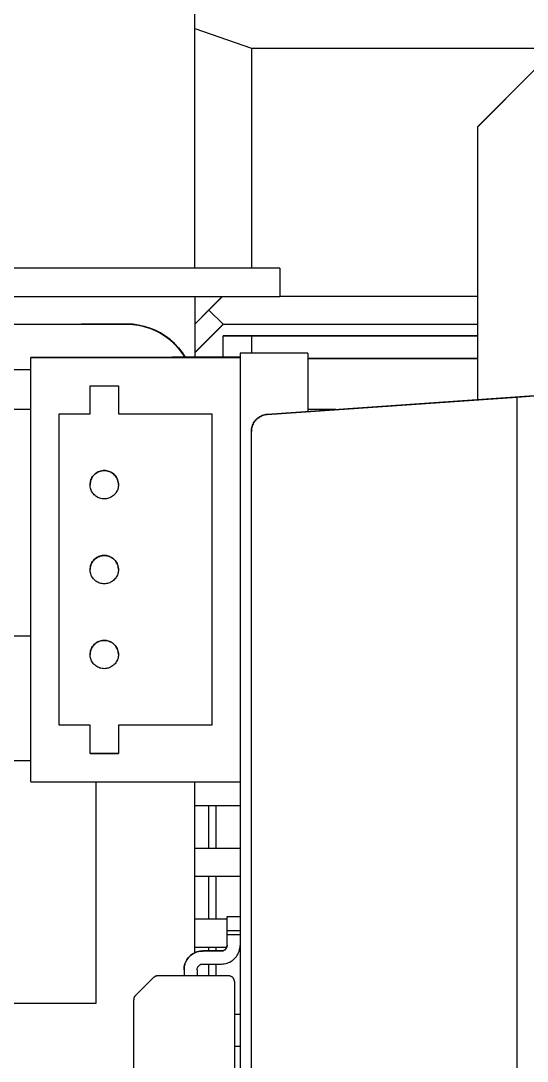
# Model space of a CAD drawing. Extents: x 0 to 701, y -8 to 617.
# Drawn here: x 290.82 to 299.77, y 292.34 to 310.73 of the extents above; entities that cross this region are included whole.
import ezdxf

# ---------------------------------------------------------------- set-up
doc = ezdxf.new("R2010")
doc.units = 0
doc.header["$LTSCALE"] = 0.5
doc.layers.add('MSM_CONTINUOUS', color=7, linetype='CONTINUOUS')

msp = doc.modelspace()

# ---------------------------------------------------------------- linework, layer by layer
at = {"layer": 'MSM_CONTINUOUS'}
for p, q in [((293.894, 306.357), (293.894, 334.873)), ((293.894, 310.588), (294.894, 310.243)), ((294.894, 310.243), (332.894, 310.243)), ((294.894, 310.243), (294.894, 306.357)), ((298.894, 308.855), (299.894, 309.855)), ((299.894, 309.854), (298.894, 308.854)), ((298.894, 304.031), (298.894, 308.855)), ((295.394, 306.357), (287.394, 306.357)), ((295.394, 306.354), (287.394, 306.354)), ((295.394, 306.357), (295.394, 305.854)), ((287.094, 305.854), (295.394, 305.854)), ((293.894, 305.854), (293.894, 304.78)), ((294.144, 305.613), (294.385, 305.854)), ((294.38, 305.854), (294.144, 305.618)), ((295.394, 305.863), (298.894, 305.863)), ((293.894, 305.368), (294.144, 305.618)), ((294.144, 305.613), (293.894, 305.363)), ((294.394, 305.363), (294.144, 305.613)), ((286.894, 305.368), (292.694, 305.368)), ((292.694, 305.36), (286.894, 305.36)), ((291.894, 305.367), (291.894, 305.367)), ((291.894, 305.367), (292.694, 305.367)), ((292.694, 305.367), (291.894, 305.367)), ((292.694, 305.364), (291.894, 305.364)), ((291.894, 305.364), (291.894, 305.363)), ((291.894, 305.363), (292.694, 305.363)), ((292.694, 305.368), (292.797, 305.363)), ((292.694, 305.367), (292.797, 305.362)), ((292.797, 305.363), (292.694, 305.367)), ((292.797, 305.36), (292.694, 305.364)), ((292.694, 305.363), (292.797, 305.359)), ((292.797, 305.355), (292.694, 305.36)), ((292.9, 305.349), (292.797, 305.363)), ((292.797, 305.363), (292.9, 305.35)), ((292.797, 305.362), (292.9, 305.349)), ((292.899, 305.346), (292.797, 305.36)), ((292.797, 305.359), (292.899, 305.346)), ((292.898, 305.342), (292.797, 305.355)), ((292.999, 305.32), (292.898, 305.342)), ((292.899, 305.346), (293, 305.324)), ((293, 305.324), (292.899, 305.346)), ((292.9, 305.35), (293.001, 305.328)), ((292.9, 305.349), (293.001, 305.327)), ((293.001, 305.327), (292.9, 305.349)), ((293.097, 305.29), (292.999, 305.32)), ((293, 305.324), (293.098, 305.293)), ((293.099, 305.294), (293, 305.324)), ((293.001, 305.328), (293.1, 305.297)), ((293.001, 305.327), (293.1, 305.296)), ((293.1, 305.296), (293.001, 305.327)), ((293.894, 304.863), (294.394, 305.363)), ((294.394, 305.36), (293.894, 304.86)), ((294.394, 305.363), (294.394, 305.36)), ((294.394, 305.363), (298.894, 305.363)), ((298.894, 305.36), (294.394, 305.36)), ((293.192, 305.251), (293.097, 305.29)), ((293.098, 305.293), (293.194, 305.254)), ((293.194, 305.255), (293.099, 305.294)), ((293.1, 305.297), (293.196, 305.258)), ((293.1, 305.296), (293.195, 305.257)), ((293.196, 305.257), (293.1, 305.296)), ((293.284, 305.205), (293.192, 305.251)), ((293.286, 305.208), (293.194, 305.255)), ((293.194, 305.254), (293.286, 305.207)), ((293.195, 305.257), (293.287, 305.21)), ((293.196, 305.258), (293.288, 305.211)), ((293.288, 305.21), (293.196, 305.257)), ((293.371, 305.15), (293.284, 305.205)), ((293.373, 305.153), (293.286, 305.208)), ((293.286, 305.207), (293.373, 305.153)), ((293.287, 305.21), (293.375, 305.155)), ((293.288, 305.211), (293.376, 305.155)), ((293.375, 305.155), (293.288, 305.21)), ((293.453, 305.089), (293.371, 305.15)), ((293.373, 305.153), (293.456, 305.091)), ((293.456, 305.091), (293.373, 305.153)), ((293.375, 305.155), (293.457, 305.092)), ((293.458, 305.093), (293.375, 305.155)), ((293.376, 305.155), (293.458, 305.093)), ((294.394, 304.78), (294.394, 305.159)), ((294.894, 305.159), (294.394, 305.159)), ((294.394, 305.158), (294.894, 305.157)), ((298.894, 305.159), (294.894, 305.159)), ((294.894, 305.157), (294.894, 304.856)), ((294.894, 305.157), (298.894, 305.157)), ((295.294, 305.159), (295.298, 305.159)), ((295.298, 305.158), (295.294, 305.159)), ((295.298, 305.159), (295.312, 305.159)), ((295.312, 305.158), (295.298, 305.158)), ((295.312, 305.159), (295.334, 305.159)), ((295.334, 305.158), (295.312, 305.158)), ((295.334, 305.159), (295.365, 305.159)), ((295.365, 305.158), (295.334, 305.158)), ((295.365, 305.159), (295.404, 305.159)), ((295.404, 305.158), (295.365, 305.158)), ((295.404, 305.159), (295.452, 305.159)), ((295.452, 305.158), (295.404, 305.158)), ((295.452, 305.159), (295.508, 305.159)), ((295.508, 305.158), (295.452, 305.158)), ((295.497, 305.158), (295.494, 305.159)), ((295.494, 305.159), (295.497, 305.159)), ((295.494, 305.159), (295.494, 305.158)), ((295.497, 305.159), (295.508, 305.159)), ((295.508, 305.158), (295.497, 305.158)), ((295.508, 305.159), (295.526, 305.159)), ((295.508, 305.159), (295.572, 305.159)), ((295.526, 305.158), (295.508, 305.158)), ((295.572, 305.158), (295.508, 305.158)), ((295.526, 305.159), (295.55, 305.159)), ((295.55, 305.158), (295.526, 305.158)), ((295.55, 305.159), (295.582, 305.159)), ((295.582, 305.158), (295.55, 305.158)), ((295.572, 305.159), (295.643, 305.159)), ((295.643, 305.158), (295.572, 305.158)), ((295.582, 305.159), (295.62, 305.159)), ((295.62, 305.158), (295.582, 305.158)), ((295.62, 305.159), (295.665, 305.159)), ((295.665, 305.158), (295.62, 305.158)), ((295.643, 305.159), (295.723, 305.159)), ((295.723, 305.158), (295.643, 305.158)), ((295.665, 305.159), (295.716, 305.159)), ((295.716, 305.158), (295.665, 305.158)), ((295.716, 305.159), (295.774, 305.159)), ((295.774, 305.158), (295.716, 305.158)), ((295.723, 305.159), (295.809, 305.159)), ((295.809, 305.158), (295.723, 305.158)), ((295.774, 305.159), (295.837, 305.159)), ((295.837, 305.158), (295.774, 305.158)), ((295.809, 305.159), (295.902, 305.159)), ((295.902, 305.158), (295.809, 305.158)), ((295.837, 305.159), (295.907, 305.159)), ((295.907, 305.158), (295.837, 305.158)), ((295.902, 305.159), (296.023, 305.159)), ((296.002, 305.158), (295.902, 305.158)), ((295.907, 305.159), (295.982, 305.159)), ((295.982, 305.158), (295.907, 305.158)), ((295.982, 305.159), (296.069, 305.159)), ((296.074, 305.158), (295.982, 305.158)), ((296.109, 305.158), (296.002, 305.158)), ((296.023, 305.159), (296.154, 305.159)), ((296.069, 305.159), (296.162, 305.159)), ((296.173, 305.158), (296.074, 305.158)), ((296.221, 305.158), (296.109, 305.158)), ((296.154, 305.159), (296.292, 305.159)), ((296.162, 305.159), (296.261, 305.159)), ((296.277, 305.158), (296.173, 305.158)), ((296.338, 305.158), (296.221, 305.158)), ((296.261, 305.159), (296.364, 305.159)), ((296.387, 305.158), (296.277, 305.158)), ((296.292, 305.159), (296.437, 305.159)), ((296.46, 305.158), (296.338, 305.158)), ((296.364, 305.159), (296.473, 305.159)), ((296.502, 305.158), (296.387, 305.158)), ((296.437, 305.159), (296.588, 305.159)), ((296.475, 305.159), (296.444, 305.159)), ((296.444, 305.159), (296.475, 305.158)), ((296.585, 305.158), (296.46, 305.158)), ((296.473, 305.159), (296.585, 305.159)), ((297.154, 305.159), (296.475, 305.159)), ((296.475, 305.158), (297.154, 305.158)), ((296.621, 305.158), (296.502, 305.158)), ((296.585, 305.159), (296.7, 305.159)), ((296.715, 305.158), (296.585, 305.158)), ((296.588, 305.159), (296.744, 305.159)), ((296.744, 305.158), (296.621, 305.158)), ((296.7, 305.159), (296.819, 305.159)), ((296.847, 305.158), (296.715, 305.158)), ((296.744, 305.159), (296.904, 305.159)), ((296.87, 305.158), (296.744, 305.158)), ((296.819, 305.159), (296.94, 305.159)), ((296.982, 305.158), (296.847, 305.158)), ((296.999, 305.158), (296.87, 305.158)), ((296.904, 305.159), (297.068, 305.159)), ((296.94, 305.159), (297.064, 305.159)), ((297.118, 305.158), (296.982, 305.158)), ((297.129, 305.158), (296.999, 305.158)), ((297.064, 305.159), (297.188, 305.159)), ((297.068, 305.159), (297.233, 305.159)), ((297.256, 305.158), (297.118, 305.158)), ((297.261, 305.158), (297.129, 305.158)), ((297.634, 305.159), (297.154, 305.159)), ((297.154, 305.158), (297.634, 305.158)), ((297.188, 305.159), (297.314, 305.159)), ((297.233, 305.159), (297.399, 305.159)), ((297.394, 305.158), (297.256, 305.158)), ((297.394, 305.158), (297.261, 305.158)), ((297.526, 305.158), (297.394, 305.158)), ((297.533, 305.158), (297.394, 305.158)), ((297.399, 305.159), (297.566, 305.159)), ((297.474, 305.159), (297.599, 305.159)), ((297.658, 305.158), (297.526, 305.158)), ((297.671, 305.158), (297.533, 305.158)), ((297.566, 305.159), (297.731, 305.159)), ((297.599, 305.159), (297.724, 305.159)), ((298.313, 305.159), (297.634, 305.159)), ((297.634, 305.158), (298.313, 305.158)), ((297.789, 305.158), (297.658, 305.158)), ((297.809, 305.158), (297.671, 305.158)), ((297.724, 305.159), (297.847, 305.159)), ((297.731, 305.159), (297.894, 305.159)), ((297.918, 305.158), (297.789, 305.158)), ((297.944, 305.158), (297.809, 305.158)), ((297.847, 305.159), (297.969, 305.159)), ((297.894, 305.159), (298.054, 305.159)), ((298.044, 305.158), (297.918, 305.158)), ((298.077, 305.158), (297.944, 305.158)), ((297.969, 305.159), (298.087, 305.159)), ((298.167, 305.158), (298.044, 305.158)), ((298.054, 305.159), (298.21, 305.159)), ((298.207, 305.158), (298.077, 305.158)), ((298.087, 305.159), (298.203, 305.159)), ((298.286, 305.158), (298.167, 305.158)), ((298.203, 305.159), (298.315, 305.159)), ((298.334, 305.158), (298.207, 305.158)), ((298.21, 305.159), (298.361, 305.159)), ((298.401, 305.158), (298.286, 305.158)), ((298.313, 305.158), (298.344, 305.159)), ((298.344, 305.159), (298.313, 305.159)), ((298.315, 305.159), (298.423, 305.159)), ((298.456, 305.158), (298.334, 305.158)), ((298.361, 305.159), (298.505, 305.159)), ((298.511, 305.158), (298.401, 305.158)), ((298.423, 305.159), (298.527, 305.159)), ((298.574, 305.158), (298.456, 305.158)), ((298.505, 305.159), (298.643, 305.159)), ((298.615, 305.158), (298.511, 305.158)), ((298.527, 305.159), (298.625, 305.159)), ((298.686, 305.158), (298.574, 305.158)), ((298.714, 305.158), (298.615, 305.158)), ((298.625, 305.159), (298.718, 305.159)), ((298.643, 305.159), (298.773, 305.159)), ((298.793, 305.158), (298.686, 305.158)), ((298.806, 305.158), (298.714, 305.158)), ((298.718, 305.159), (298.806, 305.159)), ((298.773, 305.159), (298.894, 305.159)), ((298.894, 305.158), (298.793, 305.158)), ((298.806, 305.159), (298.894, 305.159)), ((298.894, 305.158), (298.806, 305.158)), ((293.53, 305.02), (293.453, 305.089)), ((293.456, 305.091), (293.532, 305.022)), ((293.533, 305.022), (293.456, 305.091)), ((293.457, 305.092), (293.534, 305.023)), ((293.535, 305.023), (293.458, 305.093)), ((293.458, 305.093), (293.535, 305.024)), ((293.601, 304.946), (293.53, 305.02)), ((293.532, 305.022), (293.603, 304.947)), ((293.603, 304.947), (293.533, 305.022)), ((293.534, 305.023), (293.605, 304.947)), ((293.535, 305.024), (293.606, 304.948)), ((293.605, 304.948), (293.535, 305.023)), ((293.665, 304.865), (293.601, 304.946)), ((293.603, 304.947), (293.667, 304.866)), ((293.667, 304.866), (293.603, 304.947)), ((293.669, 304.866), (293.605, 304.948)), ((293.605, 304.947), (293.669, 304.866)), ((293.606, 304.948), (293.67, 304.866)), ((290.994, 297.279), (290.994, 304.779)), ((290.994, 304.779), (294.694, 304.779)), ((294.694, 304.779), (290.994, 304.779)), ((290.994, 304.779), (294.694, 304.779)), ((292.995, 304.779), (290.994, 304.779)), ((293.494, 304.78), (292.995, 304.779)), ((294.694, 304.78), (293.494, 304.78)), ((293.721, 304.78), (293.665, 304.865)), ((293.667, 304.866), (293.724, 304.78)), ((293.724, 304.78), (293.667, 304.866)), ((293.669, 304.866), (293.725, 304.78)), ((293.726, 304.78), (293.669, 304.866)), ((293.67, 304.866), (293.726, 304.78)), ((294.694, 304.856), (294.694, 286.854)), ((295.894, 304.856), (294.694, 304.856)), ((295.894, 304.854), (294.694, 304.854)), ((295.894, 304.856), (295.894, 303.821)), ((298.894, 304.757), (295.894, 304.757)), ((295.894, 304.757), (298.894, 304.757)), ((290.994, 304.56), (286.894, 304.56)), ((292.044, 304.279), (292.544, 304.279)), ((292.044, 303.779), (292.044, 304.279)), ((292.544, 304.279), (292.544, 303.779)), ((295.173, 303.771), (299.894, 304.101)), ((299.894, 304.1), (295.173, 303.77)), ((295.173, 303.77), (299.594, 304.079)), ((299.594, 304.079), (299.894, 304.1)), ((299.594, 287.621), (299.594, 304.079)), ((290.994, 303.857), (286.894, 303.857)), ((296.387, 303.856), (295.894, 303.856)), ((291.494, 303.779), (292.044, 303.779)), ((291.494, 298.279), (291.494, 303.779)), ((292.544, 303.779), (294.194, 303.779)), ((294.194, 303.779), (294.194, 298.279)), ((294.946, 303.641), (294.96, 303.659)), ((294.946, 303.64), (294.96, 303.658)), ((294.96, 303.658), (294.946, 303.64)), ((294.96, 303.659), (294.974, 303.676)), ((294.96, 303.658), (294.974, 303.675)), ((294.974, 303.675), (294.96, 303.658)), ((294.974, 303.676), (294.99, 303.692)), ((294.974, 303.675), (294.99, 303.691)), ((294.99, 303.691), (294.974, 303.675)), ((294.99, 303.692), (295.007, 303.707)), ((294.99, 303.691), (295.007, 303.706)), ((295.007, 303.706), (294.99, 303.691)), ((295.007, 303.707), (295.026, 303.72)), ((295.007, 303.706), (295.026, 303.719)), ((295.026, 303.719), (295.007, 303.706)), ((295.026, 303.72), (295.045, 303.732)), ((295.026, 303.719), (295.045, 303.731)), ((295.045, 303.731), (295.026, 303.719)), ((295.045, 303.732), (295.065, 303.743)), ((295.065, 303.742), (295.045, 303.731)), ((295.045, 303.731), (295.065, 303.741)), ((295.085, 303.751), (295.065, 303.742)), ((295.065, 303.743), (295.085, 303.751)), ((295.065, 303.741), (295.085, 303.75)), ((295.085, 303.751), (295.107, 303.759)), ((295.085, 303.75), (295.107, 303.758)), ((295.107, 303.758), (295.085, 303.751)), ((295.107, 303.759), (295.128, 303.765)), ((295.128, 303.764), (295.107, 303.758)), ((295.107, 303.758), (295.128, 303.763)), ((295.128, 303.765), (295.151, 303.769)), ((295.128, 303.763), (295.151, 303.768)), ((295.151, 303.768), (295.128, 303.764)), ((295.151, 303.769), (295.173, 303.771)), ((295.151, 303.768), (295.173, 303.77)), ((295.173, 303.77), (295.151, 303.768)), ((294.894, 303.472), (294.895, 303.494)), ((294.894, 303.471), (294.895, 303.493)), ((294.895, 303.493), (294.894, 303.471)), ((294.894, 288.229), (294.894, 303.471)), ((294.895, 303.494), (294.897, 303.517)), ((294.895, 303.493), (294.897, 303.516)), ((294.897, 303.516), (294.895, 303.493)), ((294.897, 303.517), (294.901, 303.539)), ((294.897, 303.516), (294.901, 303.538)), ((294.901, 303.538), (294.897, 303.516)), ((294.907, 303.56), (294.901, 303.538)), ((294.901, 303.539), (294.907, 303.56)), ((294.901, 303.538), (294.907, 303.559)), ((294.907, 303.56), (294.915, 303.582)), ((294.907, 303.559), (294.915, 303.581)), ((294.915, 303.581), (294.907, 303.56)), ((294.915, 303.582), (294.924, 303.602)), ((294.915, 303.581), (294.924, 303.601)), ((294.924, 303.601), (294.915, 303.581)), ((294.924, 303.602), (294.934, 303.622)), ((294.924, 303.601), (294.934, 303.621)), ((294.934, 303.621), (294.924, 303.601)), ((294.934, 303.622), (294.946, 303.641)), ((294.934, 303.621), (294.946, 303.64)), ((294.946, 303.64), (294.934, 303.621)), ((292.15, 302.734), (292.133, 302.721)), ((292.133, 302.72), (292.15, 302.734)), ((292.169, 302.746), (292.15, 302.734)), ((292.15, 302.734), (292.169, 302.745)), ((292.188, 302.756), (292.169, 302.746)), ((292.169, 302.745), (292.188, 302.755)), ((292.208, 302.764), (292.188, 302.756)), ((292.188, 302.755), (292.208, 302.764)), ((292.229, 302.771), (292.208, 302.764)), ((292.208, 302.764), (292.229, 302.77)), ((292.25, 302.775), (292.229, 302.771)), ((292.229, 302.77), (292.25, 302.775)), ((292.272, 302.778), (292.25, 302.775)), ((292.25, 302.775), (292.272, 302.778)), ((292.294, 302.779), (292.272, 302.778)), ((292.272, 302.778), (292.294, 302.779)), ((292.316, 302.778), (292.294, 302.779)), ((292.294, 302.779), (292.316, 302.778)), ((292.337, 302.775), (292.316, 302.778)), ((292.316, 302.778), (292.337, 302.775)), ((292.359, 302.771), (292.337, 302.775)), ((292.337, 302.775), (292.359, 302.77)), ((292.379, 302.764), (292.359, 302.771)), ((292.359, 302.77), (292.379, 302.764)), ((292.399, 302.756), (292.379, 302.764)), ((292.379, 302.764), (292.399, 302.755)), ((292.419, 302.746), (292.399, 302.756)), ((292.399, 302.755), (292.419, 302.745)), ((292.437, 302.734), (292.419, 302.746)), ((292.419, 302.745), (292.437, 302.734)), ((292.455, 302.721), (292.437, 302.734)), ((292.437, 302.734), (292.455, 302.72)), ((292.045, 302.551), (292.044, 302.529)), ((292.044, 302.529), (292.045, 302.551)), ((292.048, 302.573), (292.045, 302.551)), ((292.045, 302.551), (292.048, 302.572)), ((292.052, 302.594), (292.048, 302.573)), ((292.048, 302.572), (292.052, 302.594)), ((292.059, 302.615), (292.052, 302.594)), ((292.052, 302.594), (292.059, 302.614)), ((292.067, 302.635), (292.059, 302.615)), ((292.059, 302.614), (292.067, 302.635)), ((292.077, 302.654), (292.067, 302.635)), ((292.067, 302.635), (292.077, 302.654)), ((292.089, 302.673), (292.077, 302.654)), ((292.077, 302.654), (292.089, 302.672)), ((292.102, 302.69), (292.089, 302.673)), ((292.089, 302.672), (292.102, 302.69)), ((292.117, 302.706), (292.102, 302.69)), ((292.102, 302.69), (292.117, 302.706)), ((292.133, 302.721), (292.117, 302.706)), ((292.117, 302.706), (292.133, 302.72)), ((292.471, 302.706), (292.455, 302.721)), ((292.455, 302.72), (292.471, 302.706)), ((292.485, 302.69), (292.471, 302.706)), ((292.471, 302.706), (292.485, 302.69)), ((292.499, 302.673), (292.485, 302.69)), ((292.485, 302.69), (292.499, 302.672)), ((292.51, 302.654), (292.499, 302.673)), ((292.499, 302.672), (292.51, 302.654)), ((292.52, 302.635), (292.51, 302.654)), ((292.51, 302.654), (292.52, 302.635)), ((292.529, 302.615), (292.52, 302.635)), ((292.52, 302.635), (292.529, 302.614)), ((292.535, 302.594), (292.529, 302.615)), ((292.529, 302.614), (292.535, 302.594)), ((292.54, 302.573), (292.535, 302.594)), ((292.535, 302.594), (292.54, 302.572)), ((292.543, 302.551), (292.54, 302.573)), ((292.54, 302.572), (292.543, 302.551)), ((292.544, 302.529), (292.543, 302.551)), ((292.543, 302.551), (292.544, 302.529)), ((292.045, 302.509), (292.044, 302.529)), ((292.044, 302.529), (292.044, 302.529)), ((292.047, 302.49), (292.045, 302.509)), ((292.051, 302.47), (292.047, 302.49)), ((292.056, 302.452), (292.051, 302.47)), ((292.063, 302.433), (292.056, 302.452)), ((292.071, 302.415), (292.063, 302.433)), ((292.081, 302.398), (292.071, 302.415)), ((292.092, 302.382), (292.081, 302.398)), ((292.104, 302.366), (292.092, 302.382)), ((292.117, 302.352), (292.104, 302.366)), ((292.484, 302.366), (292.471, 302.352)), ((292.496, 302.382), (292.484, 302.366)), ((292.507, 302.398), (292.496, 302.382)), ((292.517, 302.415), (292.507, 302.398)), ((292.525, 302.433), (292.517, 302.415)), ((292.532, 302.452), (292.525, 302.433)), ((292.537, 302.47), (292.532, 302.452)), ((292.541, 302.49), (292.537, 302.47)), ((292.543, 302.509), (292.541, 302.49)), ((292.544, 302.529), (292.543, 302.509)), ((292.544, 302.529), (292.544, 302.529)), ((292.131, 302.339), (292.117, 302.352)), ((292.147, 302.327), (292.131, 302.339)), ((292.163, 302.316), (292.147, 302.327)), ((292.18, 302.306), (292.163, 302.316)), ((292.198, 302.298), (292.18, 302.306)), ((292.217, 302.291), (292.198, 302.298)), ((292.235, 302.286), (292.217, 302.291)), ((292.255, 302.282), (292.235, 302.286)), ((292.274, 302.28), (292.255, 302.282)), ((292.294, 302.279), (292.274, 302.28)), ((292.313, 302.28), (292.294, 302.279)), ((292.333, 302.282), (292.313, 302.28)), ((292.352, 302.286), (292.333, 302.282)), ((292.371, 302.291), (292.352, 302.286)), ((292.39, 302.298), (292.371, 302.291)), ((292.407, 302.306), (292.39, 302.298)), ((292.424, 302.316), (292.407, 302.306)), ((292.441, 302.327), (292.424, 302.316)), ((292.456, 302.339), (292.441, 302.327)), ((292.471, 302.352), (292.456, 302.339)), ((292.169, 301.245), (292.188, 301.255)), ((292.198, 301.26), (292.18, 301.252)), ((292.188, 301.255), (292.208, 301.264)), ((292.217, 301.267), (292.198, 301.26)), ((292.208, 301.264), (292.229, 301.27)), ((292.235, 301.272), (292.217, 301.267)), ((292.229, 301.27), (292.25, 301.275)), ((292.255, 301.276), (292.235, 301.272)), ((292.25, 301.275), (292.272, 301.278)), ((292.274, 301.278), (292.255, 301.276)), ((292.272, 301.278), (292.294, 301.279)), ((292.294, 301.279), (292.274, 301.278)), ((292.294, 301.279), (292.316, 301.278)), ((292.313, 301.278), (292.294, 301.279)), ((292.333, 301.276), (292.313, 301.278)), ((292.316, 301.278), (292.337, 301.275)), ((292.352, 301.272), (292.333, 301.276)), ((292.337, 301.275), (292.359, 301.27)), ((292.371, 301.267), (292.352, 301.272)), ((292.359, 301.27), (292.379, 301.264)), ((292.39, 301.26), (292.371, 301.267)), ((292.379, 301.264), (292.399, 301.255)), ((292.407, 301.252), (292.39, 301.26)), ((292.399, 301.255), (292.419, 301.245)), ((292.045, 301.051), (292.048, 301.072)), ((292.051, 301.087), (292.047, 301.068)), ((292.048, 301.072), (292.052, 301.094)), ((292.056, 301.106), (292.051, 301.087)), ((292.052, 301.094), (292.059, 301.114)), ((292.063, 301.125), (292.056, 301.106)), ((292.059, 301.114), (292.067, 301.135)), ((292.071, 301.143), (292.063, 301.125)), ((292.067, 301.135), (292.077, 301.154)), ((292.081, 301.16), (292.071, 301.143)), ((292.077, 301.154), (292.089, 301.172)), ((292.092, 301.176), (292.081, 301.16)), ((292.089, 301.172), (292.102, 301.19)), ((292.104, 301.191), (292.092, 301.176)), ((292.102, 301.19), (292.117, 301.206)), ((292.117, 301.206), (292.104, 301.191)), ((292.117, 301.206), (292.133, 301.22)), ((292.131, 301.219), (292.117, 301.206)), ((292.147, 301.231), (292.131, 301.219)), ((292.133, 301.22), (292.15, 301.234)), ((292.163, 301.242), (292.147, 301.231)), ((292.15, 301.234), (292.169, 301.245)), ((292.18, 301.252), (292.163, 301.242)), ((292.424, 301.242), (292.407, 301.252)), ((292.419, 301.245), (292.437, 301.234)), ((292.441, 301.231), (292.424, 301.242)), ((292.437, 301.234), (292.455, 301.22)), ((292.456, 301.219), (292.441, 301.231)), ((292.455, 301.22), (292.471, 301.206)), ((292.471, 301.206), (292.456, 301.219)), ((292.471, 301.206), (292.485, 301.19)), ((292.484, 301.191), (292.471, 301.206)), ((292.496, 301.176), (292.484, 301.191)), ((292.485, 301.19), (292.499, 301.172)), ((292.507, 301.16), (292.496, 301.176)), ((292.499, 301.172), (292.51, 301.154)), ((292.517, 301.143), (292.507, 301.16)), ((292.51, 301.154), (292.52, 301.135)), ((292.525, 301.125), (292.517, 301.143)), ((292.52, 301.135), (292.529, 301.114)), ((292.532, 301.106), (292.525, 301.125)), ((292.529, 301.114), (292.535, 301.094)), ((292.537, 301.087), (292.532, 301.106)), ((292.535, 301.094), (292.54, 301.072)), ((292.541, 301.068), (292.537, 301.087)), ((292.54, 301.072), (292.543, 301.051)), ((292.044, 301.029), (292.045, 301.051)), ((292.045, 301.049), (292.044, 301.029)), ((292.045, 301.009), (292.044, 301.029)), ((292.044, 301.029), (292.044, 301.029)), ((292.047, 301.068), (292.045, 301.049)), ((292.047, 300.99), (292.045, 301.009)), ((292.051, 300.97), (292.047, 300.99)), ((292.056, 300.952), (292.051, 300.97)), ((292.063, 300.933), (292.056, 300.952)), ((292.071, 300.915), (292.063, 300.933)), ((292.081, 300.898), (292.071, 300.915)), ((292.092, 300.882), (292.081, 300.898)), ((292.507, 300.898), (292.496, 300.882)), ((292.517, 300.915), (292.507, 300.898)), ((292.525, 300.933), (292.517, 300.915)), ((292.532, 300.952), (292.525, 300.933)), ((292.537, 300.97), (292.532, 300.952)), ((292.541, 300.99), (292.537, 300.97)), ((292.543, 301.049), (292.541, 301.068)), ((292.543, 301.009), (292.541, 300.99)), ((292.543, 301.051), (292.544, 301.029)), ((292.544, 301.029), (292.543, 301.049)), ((292.544, 301.029), (292.543, 301.009)), ((292.544, 301.029), (292.544, 301.029)), ((292.104, 300.866), (292.092, 300.882)), ((292.117, 300.852), (292.104, 300.866)), ((292.131, 300.839), (292.117, 300.852)), ((292.147, 300.827), (292.131, 300.839)), ((292.163, 300.816), (292.147, 300.827)), ((292.18, 300.806), (292.163, 300.816)), ((292.198, 300.798), (292.18, 300.806)), ((292.217, 300.791), (292.198, 300.798)), ((292.235, 300.786), (292.217, 300.791)), ((292.255, 300.782), (292.235, 300.786)), ((292.274, 300.78), (292.255, 300.782)), ((292.294, 300.779), (292.274, 300.78)), ((292.313, 300.78), (292.294, 300.779)), ((292.333, 300.782), (292.313, 300.78)), ((292.352, 300.786), (292.333, 300.782)), ((292.371, 300.791), (292.352, 300.786)), ((292.39, 300.798), (292.371, 300.791)), ((292.407, 300.806), (292.39, 300.798)), ((292.424, 300.816), (292.407, 300.806)), ((292.441, 300.827), (292.424, 300.816)), ((292.456, 300.839), (292.441, 300.827)), ((292.471, 300.852), (292.456, 300.839)), ((292.484, 300.866), (292.471, 300.852)), ((292.496, 300.882), (292.484, 300.866)), ((287.894, 299.857), (290.994, 299.857)), ((292.056, 299.606), (292.051, 299.587)), ((292.052, 299.594), (292.059, 299.614)), ((292.063, 299.625), (292.056, 299.606)), ((292.059, 299.614), (292.067, 299.635)), ((292.071, 299.643), (292.063, 299.625)), ((292.067, 299.635), (292.077, 299.654)), ((292.081, 299.66), (292.071, 299.643)), ((292.077, 299.654), (292.089, 299.672)), ((292.092, 299.676), (292.081, 299.66)), ((292.089, 299.672), (292.102, 299.69)), ((292.104, 299.691), (292.092, 299.676)), ((292.102, 299.69), (292.117, 299.706)), ((292.117, 299.706), (292.104, 299.691)), ((292.117, 299.706), (292.133, 299.72)), ((292.131, 299.719), (292.117, 299.706)), ((292.147, 299.731), (292.131, 299.719)), ((292.133, 299.72), (292.15, 299.734)), ((292.163, 299.742), (292.147, 299.731)), ((292.15, 299.734), (292.169, 299.745)), ((292.18, 299.752), (292.163, 299.742)), ((292.169, 299.745), (292.188, 299.755)), ((292.198, 299.76), (292.18, 299.752)), ((292.188, 299.755), (292.208, 299.764)), ((292.217, 299.767), (292.198, 299.76)), ((292.208, 299.764), (292.229, 299.77)), ((292.235, 299.772), (292.217, 299.767)), ((292.229, 299.77), (292.25, 299.775)), ((292.255, 299.776), (292.235, 299.772)), ((292.25, 299.775), (292.272, 299.778)), ((292.274, 299.778), (292.255, 299.776)), ((292.272, 299.778), (292.294, 299.779)), ((292.294, 299.779), (292.274, 299.778)), ((292.313, 299.778), (292.294, 299.779)), ((292.294, 299.779), (292.316, 299.778)), ((292.333, 299.776), (292.313, 299.778)), ((292.316, 299.778), (292.337, 299.775)), ((292.352, 299.772), (292.333, 299.776)), ((292.337, 299.775), (292.359, 299.77)), ((292.371, 299.767), (292.352, 299.772)), ((292.359, 299.77), (292.379, 299.764)), ((292.39, 299.76), (292.371, 299.767)), ((292.379, 299.764), (292.399, 299.755)), ((292.407, 299.752), (292.39, 299.76)), ((292.399, 299.755), (292.419, 299.745)), ((292.424, 299.742), (292.407, 299.752)), ((292.419, 299.745), (292.437, 299.734)), ((292.441, 299.731), (292.424, 299.742)), ((292.437, 299.734), (292.455, 299.72)), ((292.456, 299.719), (292.441, 299.731)), ((292.455, 299.72), (292.471, 299.706)), ((292.471, 299.706), (292.456, 299.719)), ((292.484, 299.691), (292.471, 299.706)), ((292.471, 299.706), (292.485, 299.69)), ((292.496, 299.676), (292.484, 299.691)), ((292.485, 299.69), (292.499, 299.672)), ((292.507, 299.66), (292.496, 299.676)), ((292.499, 299.672), (292.51, 299.654)), ((292.517, 299.643), (292.507, 299.66)), ((292.51, 299.654), (292.52, 299.635)), ((292.525, 299.625), (292.517, 299.643)), ((292.52, 299.635), (292.529, 299.614)), ((292.532, 299.606), (292.525, 299.625)), ((292.529, 299.614), (292.535, 299.594)), ((292.537, 299.587), (292.532, 299.606)), ((292.044, 299.529), (292.045, 299.551)), ((292.045, 299.549), (292.044, 299.529)), ((292.045, 299.509), (292.044, 299.529)), ((292.044, 299.529), (292.044, 299.529)), ((292.045, 299.551), (292.048, 299.572)), ((292.047, 299.568), (292.045, 299.549)), ((292.047, 299.49), (292.045, 299.509)), ((292.051, 299.587), (292.047, 299.568)), ((292.051, 299.47), (292.047, 299.49)), ((292.048, 299.572), (292.052, 299.594)), ((292.056, 299.452), (292.051, 299.47)), ((292.063, 299.433), (292.056, 299.452)), ((292.071, 299.415), (292.063, 299.433)), ((292.525, 299.433), (292.517, 299.415)), ((292.532, 299.452), (292.525, 299.433)), ((292.537, 299.47), (292.532, 299.452)), ((292.535, 299.594), (292.54, 299.572)), ((292.541, 299.568), (292.537, 299.587)), ((292.541, 299.49), (292.537, 299.47)), ((292.54, 299.572), (292.543, 299.551)), ((292.543, 299.549), (292.541, 299.568)), ((292.543, 299.509), (292.541, 299.49)), ((292.543, 299.551), (292.544, 299.529)), ((292.544, 299.529), (292.543, 299.549)), ((292.544, 299.529), (292.543, 299.509)), ((292.544, 299.529), (292.544, 299.529)), ((292.081, 299.398), (292.071, 299.415)), ((292.092, 299.382), (292.081, 299.398)), ((292.104, 299.366), (292.092, 299.382)), ((292.117, 299.352), (292.104, 299.366)), ((292.131, 299.339), (292.117, 299.352)), ((292.147, 299.327), (292.131, 299.339)), ((292.163, 299.316), (292.147, 299.327)), ((292.18, 299.306), (292.163, 299.316)), ((292.198, 299.298), (292.18, 299.306)), ((292.217, 299.291), (292.198, 299.298)), ((292.235, 299.286), (292.217, 299.291)), ((292.255, 299.282), (292.235, 299.286)), ((292.274, 299.28), (292.255, 299.282)), ((292.294, 299.279), (292.274, 299.28)), ((292.313, 299.28), (292.294, 299.279)), ((292.333, 299.282), (292.313, 299.28)), ((292.352, 299.286), (292.333, 299.282)), ((292.371, 299.291), (292.352, 299.286)), ((292.39, 299.298), (292.371, 299.291)), ((292.407, 299.306), (292.39, 299.298)), ((292.424, 299.316), (292.407, 299.306)), ((292.441, 299.327), (292.424, 299.316)), ((292.456, 299.339), (292.441, 299.327)), ((292.471, 299.352), (292.456, 299.339)), ((292.484, 299.366), (292.471, 299.352)), ((292.496, 299.382), (292.484, 299.366)), ((292.507, 299.398), (292.496, 299.382)), ((292.517, 299.415), (292.507, 299.398)), ((292.044, 298.279), (291.494, 298.279)), ((292.044, 298.279), (291.494, 298.279)), ((292.044, 297.779), (292.044, 298.279)), ((292.544, 298.279), (292.544, 297.779)), ((294.194, 298.279), (292.544, 298.279)), ((294.194, 298.279), (292.544, 298.279)), ((292.544, 297.779), (292.044, 297.779)), ((292.044, 297.779), (292.544, 297.779)), ((292.544, 297.779), (292.044, 297.779)), ((292.544, 297.779), (292.044, 297.779)), ((288.654, 297.66), (290.994, 297.66)), ((290.994, 297.279), (294.694, 297.279)), ((292.144, 297.279), (292.144, 293.363)), ((293.894, 296.105), (293.894, 297.279)), ((294.694, 296.855), (293.894, 296.855)), ((294.144, 296.105), (294.144, 296.855)), ((294.269, 296.105), (294.269, 296.855)), ((294.694, 296.105), (293.894, 296.105)), ((294.694, 296.105), (293.894, 296.105)), ((293.894, 294.856), (293.894, 296.105)), ((294.694, 295.605), (293.894, 295.605)), ((294.144, 294.855), (294.144, 295.605)), ((294.269, 294.855), (294.269, 295.605)), ((293.894, 294.856), (293.894, 294.855)), ((294.144, 294.856), (293.894, 294.856)), ((294.144, 294.856), (293.894, 294.856)), ((294.464, 294.855), (293.894, 294.855)), ((294.464, 294.855), (293.894, 294.855)), ((293.894, 294.261), (293.894, 294.855)), ((294.464, 294.902), (294.694, 294.902)), ((294.464, 294.902), (294.464, 294.901)), ((294.464, 294.902), (294.694, 294.902)), ((294.464, 294.902), (294.694, 294.902)), ((294.464, 294.902), (294.464, 294.902)), ((294.464, 294.902), (294.694, 294.902)), ((294.464, 294.902), (294.694, 294.902)), ((294.464, 294.902), (294.694, 294.902)), ((294.464, 294.902), (294.464, 294.902)), ((294.464, 294.391), (294.464, 294.901)), ((294.464, 294.901), (294.694, 294.901)), ((294.464, 294.901), (294.694, 294.901)), ((294.464, 294.651), (294.694, 294.651)), ((294.464, 294.585), (294.694, 294.585)), ((294.457, 294.355), (293.894, 294.355)), ((293.932, 294.276), (293.908, 294.267)), ((293.908, 294.267), (293.932, 294.276)), ((293.932, 294.276), (293.908, 294.267)), ((293.908, 294.267), (293.932, 294.276)), ((293.932, 294.275), (293.908, 294.266)), ((293.908, 294.266), (293.932, 294.275)), ((293.932, 294.275), (293.908, 294.266)), ((293.908, 294.266), (293.932, 294.275)), ((293.957, 294.283), (293.932, 294.276)), ((293.932, 294.276), (293.957, 294.283)), ((293.957, 294.283), (293.932, 294.276)), ((293.932, 294.276), (293.957, 294.283)), ((293.957, 294.282), (293.932, 294.275)), ((293.932, 294.275), (293.957, 294.282)), ((293.957, 294.282), (293.932, 294.275)), ((293.932, 294.275), (293.957, 294.282)), ((293.957, 294.282), (293.982, 294.288)), ((293.982, 294.288), (293.957, 294.283)), ((293.957, 294.283), (293.982, 294.288)), ((293.982, 294.288), (293.957, 294.283)), ((293.957, 294.283), (293.982, 294.288)), ((293.982, 294.287), (293.957, 294.282)), ((293.957, 294.282), (293.982, 294.287)), ((293.982, 294.287), (293.957, 294.282)), ((294.008, 294.291), (293.982, 294.287)), ((293.982, 294.288), (294.008, 294.291)), ((294.008, 294.291), (293.982, 294.288)), ((293.982, 294.288), (294.008, 294.291)), ((294.008, 294.291), (293.982, 294.288)), ((293.982, 294.288), (294.008, 294.291)), ((294.008, 294.29), (293.982, 294.287)), ((293.982, 294.287), (294.008, 294.29)), ((294.034, 294.292), (294.008, 294.291)), ((294.008, 294.291), (294.034, 294.292)), ((294.034, 294.292), (294.008, 294.291)), ((294.008, 294.291), (294.034, 294.292)), ((294.034, 294.292), (294.008, 294.291)), ((294.008, 294.291), (294.034, 294.292)), ((294.034, 294.291), (294.008, 294.29)), ((294.008, 294.29), (294.034, 294.291)), ((294.364, 294.292), (294.034, 294.292)), ((294.364, 294.292), (294.034, 294.292)), ((294.364, 294.292), (294.034, 294.292)), ((294.364, 294.292), (294.034, 294.292)), ((294.364, 294.292), (294.034, 294.292)), ((294.364, 294.292), (294.034, 294.292)), ((294.364, 294.291), (294.034, 294.291)), ((294.364, 294.291), (294.034, 294.291)), ((294.144, 294.292), (294.144, 294.355)), ((294.269, 294.292), (294.269, 294.355)), ((294.372, 294.292), (294.364, 294.291)), ((294.364, 294.291), (294.372, 294.292)), ((294.372, 294.292), (294.364, 294.292)), ((294.364, 294.292), (294.372, 294.292)), ((294.372, 294.292), (294.364, 294.292)), ((294.364, 294.292), (294.372, 294.292)), ((294.372, 294.292), (294.364, 294.292)), ((294.364, 294.292), (294.372, 294.292)), ((294.379, 294.293), (294.372, 294.292)), ((294.372, 294.292), (294.379, 294.293)), ((294.379, 294.293), (294.372, 294.292)), ((294.372, 294.292), (294.379, 294.293)), ((294.379, 294.293), (294.372, 294.292)), ((294.372, 294.292), (294.379, 294.293)), ((294.379, 294.293), (294.372, 294.292)), ((294.372, 294.292), (294.379, 294.293)), ((294.379, 294.293), (294.387, 294.295)), ((294.387, 294.295), (294.379, 294.293)), ((294.379, 294.293), (294.387, 294.295)), ((294.387, 294.294), (294.379, 294.293)), ((294.379, 294.293), (294.387, 294.294)), ((294.387, 294.294), (294.379, 294.293)), ((294.379, 294.293), (294.387, 294.294)), ((294.387, 294.294), (294.379, 294.293)), ((294.395, 294.297), (294.387, 294.294)), ((294.387, 294.295), (294.395, 294.297)), ((294.395, 294.297), (294.387, 294.295)), ((294.387, 294.295), (294.395, 294.297)), ((294.395, 294.296), (294.387, 294.294)), ((294.387, 294.294), (294.395, 294.296)), ((294.395, 294.296), (294.387, 294.294)), ((294.387, 294.294), (294.395, 294.296)), ((294.402, 294.3), (294.395, 294.297)), ((294.395, 294.297), (294.402, 294.3)), ((294.402, 294.299), (294.395, 294.296)), ((294.395, 294.296), (294.402, 294.299)), ((294.402, 294.299), (294.395, 294.296)), ((294.395, 294.296), (294.402, 294.299)), ((294.402, 294.299), (294.395, 294.297)), ((294.395, 294.297), (294.402, 294.299)), ((294.409, 294.303), (294.402, 294.299)), ((294.402, 294.299), (294.409, 294.303)), ((294.409, 294.303), (294.402, 294.3)), ((294.402, 294.3), (294.409, 294.303)), ((294.409, 294.302), (294.402, 294.299)), ((294.402, 294.299), (294.409, 294.302)), ((294.409, 294.302), (294.402, 294.299)), ((294.402, 294.299), (294.409, 294.302)), ((294.409, 294.303), (294.416, 294.307)), ((294.416, 294.307), (294.409, 294.303)), ((294.409, 294.303), (294.416, 294.307)), ((294.416, 294.306), (294.409, 294.302)), ((294.409, 294.302), (294.416, 294.306)), ((294.416, 294.306), (294.409, 294.302)), ((294.409, 294.302), (294.416, 294.306)), ((294.416, 294.306), (294.409, 294.303)), ((294.416, 294.306), (294.423, 294.311)), ((294.423, 294.311), (294.416, 294.306)), ((294.416, 294.306), (294.423, 294.311)), ((294.423, 294.311), (294.416, 294.306)), ((294.416, 294.307), (294.423, 294.311)), ((294.423, 294.311), (294.416, 294.307)), ((294.416, 294.307), (294.423, 294.311)), ((294.423, 294.31), (294.416, 294.306)), ((294.429, 294.316), (294.423, 294.311)), ((294.423, 294.311), (294.429, 294.316)), ((294.429, 294.316), (294.423, 294.311)), ((294.423, 294.311), (294.429, 294.316)), ((294.429, 294.316), (294.423, 294.311)), ((294.423, 294.311), (294.429, 294.316)), ((294.429, 294.315), (294.423, 294.31)), ((294.423, 294.311), (294.429, 294.315)), ((294.435, 294.321), (294.429, 294.315)), ((294.429, 294.315), (294.435, 294.321)), ((294.435, 294.321), (294.429, 294.316)), ((294.429, 294.316), (294.435, 294.321)), ((294.435, 294.321), (294.429, 294.316)), ((294.429, 294.316), (294.435, 294.321)), ((294.435, 294.321), (294.429, 294.316)), ((294.429, 294.316), (294.435, 294.321)), ((294.44, 294.327), (294.435, 294.321)), ((294.435, 294.321), (294.44, 294.327)), ((294.44, 294.327), (294.435, 294.321)), ((294.435, 294.321), (294.44, 294.327)), ((294.44, 294.327), (294.435, 294.321)), ((294.435, 294.321), (294.44, 294.327)), ((294.44, 294.326), (294.435, 294.321)), ((294.435, 294.321), (294.44, 294.326)), ((294.445, 294.333), (294.44, 294.326)), ((294.44, 294.326), (294.445, 294.333)), ((294.445, 294.333), (294.44, 294.327)), ((294.44, 294.327), (294.445, 294.333)), ((294.445, 294.333), (294.44, 294.327)), ((294.44, 294.327), (294.445, 294.333)), ((294.445, 294.333), (294.44, 294.327)), ((294.44, 294.327), (294.445, 294.333)), ((294.445, 294.333), (294.449, 294.34)), ((294.449, 294.34), (294.445, 294.333)), ((294.445, 294.333), (294.449, 294.34)), ((294.449, 294.339), (294.445, 294.333)), ((294.445, 294.333), (294.449, 294.339)), ((294.449, 294.339), (294.445, 294.333)), ((294.445, 294.333), (294.449, 294.339)), ((294.449, 294.339), (294.445, 294.333)), ((294.449, 294.34), (294.453, 294.347)), ((294.453, 294.346), (294.449, 294.339)), ((294.449, 294.339), (294.453, 294.346)), ((294.453, 294.346), (294.449, 294.339)), ((294.449, 294.339), (294.453, 294.346)), ((294.453, 294.346), (294.449, 294.339)), ((294.449, 294.34), (294.453, 294.346)), ((294.453, 294.346), (294.449, 294.34)), ((294.453, 294.346), (294.456, 294.354)), ((294.456, 294.354), (294.453, 294.346)), ((294.453, 294.347), (294.456, 294.354)), ((294.456, 294.353), (294.453, 294.346)), ((294.453, 294.346), (294.456, 294.353)), ((294.456, 294.353), (294.453, 294.346)), ((294.453, 294.346), (294.456, 294.353)), ((294.456, 294.353), (294.453, 294.346)), ((294.456, 294.353), (294.459, 294.361)), ((294.459, 294.361), (294.456, 294.353)), ((294.456, 294.353), (294.459, 294.361)), ((294.459, 294.361), (294.456, 294.353)), ((294.456, 294.354), (294.459, 294.361)), ((294.459, 294.361), (294.456, 294.354)), ((294.456, 294.354), (294.459, 294.361)), ((294.459, 294.36), (294.456, 294.353)), ((294.461, 294.369), (294.459, 294.361)), ((294.459, 294.361), (294.461, 294.369)), ((294.461, 294.368), (294.459, 294.36)), ((294.459, 294.361), (294.461, 294.368)), ((294.461, 294.368), (294.459, 294.361)), ((294.459, 294.361), (294.461, 294.368)), ((294.461, 294.368), (294.459, 294.361)), ((294.459, 294.361), (294.461, 294.368)), ((294.463, 294.376), (294.461, 294.368)), ((294.461, 294.368), (294.463, 294.376)), ((294.463, 294.376), (294.461, 294.368)), ((294.461, 294.368), (294.463, 294.376)), ((294.463, 294.376), (294.461, 294.368)), ((294.461, 294.368), (294.463, 294.376)), ((294.463, 294.376), (294.461, 294.369)), ((294.461, 294.369), (294.463, 294.376)), ((294.464, 294.384), (294.463, 294.376)), ((294.463, 294.376), (294.464, 294.384)), ((294.464, 294.384), (294.463, 294.376)), ((294.463, 294.376), (294.464, 294.384)), ((294.464, 294.384), (294.463, 294.376)), ((294.463, 294.376), (294.464, 294.384)), ((294.464, 294.384), (294.463, 294.376)), ((294.463, 294.376), (294.464, 294.384)), ((294.464, 294.392), (294.464, 294.384)), ((294.464, 294.384), (294.464, 294.392)), ((294.464, 294.392), (294.464, 294.384)), ((294.464, 294.384), (294.464, 294.392)), ((294.464, 294.392), (294.464, 294.384)), ((294.464, 294.384), (294.464, 294.392)), ((294.464, 294.391), (294.464, 294.384)), ((294.464, 294.384), (294.464, 294.391)), ((294.669, 294.265), (294.678, 294.289)), ((294.678, 294.289), (294.685, 294.314)), ((294.685, 294.314), (294.69, 294.34)), ((294.69, 294.34), (294.693, 294.365)), ((294.694, 294.355), (294.692, 294.355)), ((294.693, 294.365), (294.694, 294.391)), ((293.729, 294.088), (293.72, 294.063)), ((293.72, 294.063), (293.729, 294.088)), ((293.729, 294.088), (293.72, 294.064)), ((293.72, 294.064), (293.729, 294.088)), ((293.729, 294.088), (293.72, 294.064)), ((293.72, 294.064), (293.729, 294.088)), ((293.729, 294.088), (293.72, 294.064)), ((293.72, 294.064), (293.729, 294.088)), ((293.74, 294.112), (293.729, 294.088)), ((293.729, 294.088), (293.74, 294.112)), ((293.74, 294.112), (293.729, 294.088)), ((293.729, 294.088), (293.74, 294.112)), ((293.74, 294.111), (293.729, 294.088)), ((293.729, 294.088), (293.74, 294.111)), ((293.74, 294.111), (293.729, 294.088)), ((293.729, 294.088), (293.74, 294.111)), ((293.752, 294.134), (293.74, 294.111)), ((293.74, 294.111), (293.752, 294.134)), ((293.752, 294.134), (293.74, 294.111)), ((293.74, 294.111), (293.752, 294.134)), ((293.752, 294.134), (293.74, 294.112)), ((293.74, 294.112), (293.752, 294.134)), ((293.752, 294.134), (293.74, 294.112)), ((293.74, 294.112), (293.752, 294.134)), ((293.767, 294.156), (293.752, 294.134)), ((293.752, 294.134), (293.767, 294.156)), ((293.767, 294.156), (293.752, 294.134)), ((293.752, 294.134), (293.767, 294.156)), ((293.767, 294.156), (293.752, 294.134)), ((293.752, 294.134), (293.767, 294.156)), ((293.767, 294.155), (293.752, 294.134)), ((293.752, 294.134), (293.767, 294.155)), ((293.783, 294.176), (293.767, 294.155)), ((293.767, 294.155), (293.783, 294.176)), ((293.783, 294.176), (293.767, 294.156)), ((293.767, 294.156), (293.783, 294.176)), ((293.783, 294.176), (293.767, 294.156)), ((293.767, 294.156), (293.783, 294.176)), ((293.783, 294.176), (293.767, 294.156)), ((293.767, 294.156), (293.783, 294.176)), ((293.8, 294.195), (293.783, 294.176)), ((293.783, 294.176), (293.8, 294.195)), ((293.8, 294.195), (293.783, 294.176)), ((293.783, 294.176), (293.8, 294.195)), ((293.8, 294.195), (293.783, 294.176)), ((293.783, 294.176), (293.8, 294.195)), ((293.8, 294.195), (293.783, 294.176)), ((293.783, 294.176), (293.8, 294.195)), ((293.8, 294.195), (293.82, 294.213)), ((293.82, 294.213), (293.8, 294.195)), ((293.8, 294.195), (293.82, 294.213)), ((293.82, 294.213), (293.8, 294.195)), ((293.8, 294.195), (293.82, 294.213)), ((293.82, 294.212), (293.8, 294.195)), ((293.8, 294.195), (293.82, 294.212)), ((293.82, 294.212), (293.8, 294.195)), ((293.84, 294.229), (293.82, 294.212)), ((293.82, 294.213), (293.84, 294.229)), ((293.84, 294.229), (293.82, 294.213)), ((293.82, 294.213), (293.84, 294.229)), ((293.84, 294.229), (293.82, 294.213)), ((293.82, 294.213), (293.84, 294.229)), ((293.84, 294.228), (293.82, 294.212)), ((293.82, 294.212), (293.84, 294.228)), ((293.861, 294.243), (293.84, 294.228)), ((293.84, 294.228), (293.861, 294.243)), ((293.861, 294.243), (293.84, 294.229)), ((293.84, 294.229), (293.861, 294.243)), ((293.861, 294.243), (293.84, 294.229)), ((293.84, 294.229), (293.861, 294.243)), ((293.861, 294.243), (293.84, 294.229)), ((293.84, 294.229), (293.861, 294.243)), ((293.884, 294.256), (293.861, 294.243)), ((293.861, 294.243), (293.884, 294.256)), ((293.884, 294.256), (293.861, 294.243)), ((293.861, 294.243), (293.884, 294.256)), ((293.884, 294.256), (293.861, 294.243)), ((293.861, 294.243), (293.884, 294.256)), ((293.884, 294.255), (293.861, 294.243)), ((293.861, 294.243), (293.884, 294.255)), ((293.908, 294.267), (293.884, 294.256)), ((293.884, 294.256), (293.908, 294.267)), ((293.908, 294.267), (293.884, 294.256)), ((293.884, 294.256), (293.908, 294.267)), ((293.908, 294.266), (293.884, 294.255)), ((293.884, 294.255), (293.908, 294.266)), ((293.908, 294.266), (293.884, 294.256)), ((293.884, 294.256), (293.908, 294.266)), ((294.466, 294.078), (294.49, 294.086)), ((294.49, 294.086), (294.514, 294.097)), ((294.514, 294.097), (294.536, 294.11)), ((294.536, 294.11), (294.558, 294.124)), ((294.558, 294.124), (294.578, 294.14)), ((294.578, 294.14), (294.597, 294.158)), ((294.597, 294.158), (294.615, 294.177)), ((294.615, 294.177), (294.631, 294.197)), ((294.631, 294.197), (294.645, 294.219)), ((294.645, 294.219), (294.658, 294.242)), ((294.658, 294.242), (294.669, 294.265)), ((293.705, 293.988), (293.704, 293.962)), ((293.704, 293.962), (293.705, 293.988)), ((293.705, 293.988), (293.704, 293.962)), ((293.704, 293.962), (293.705, 293.988)), ((293.705, 293.987), (293.704, 293.961)), ((293.704, 293.961), (293.705, 293.987)), ((293.705, 293.987), (293.704, 293.962)), ((293.704, 293.962), (293.705, 293.987)), ((293.704, 293.961), (293.704, 293.851)), ((293.708, 294.014), (293.705, 293.988)), ((293.705, 293.988), (293.708, 294.014)), ((293.708, 294.013), (293.705, 293.987)), ((293.705, 293.987), (293.708, 294.013)), ((293.708, 294.013), (293.705, 293.987)), ((293.705, 293.987), (293.708, 294.013)), ((293.708, 294.013), (293.705, 293.988)), ((293.705, 293.988), (293.708, 294.013)), ((293.713, 294.039), (293.708, 294.013)), ((293.708, 294.013), (293.713, 294.039)), ((293.713, 294.039), (293.708, 294.013)), ((293.708, 294.013), (293.713, 294.039)), ((293.713, 294.039), (293.708, 294.014)), ((293.708, 294.014), (293.713, 294.039)), ((293.713, 294.038), (293.708, 294.013)), ((293.708, 294.013), (293.713, 294.038)), ((293.72, 294.064), (293.713, 294.039)), ((293.713, 294.039), (293.72, 294.064)), ((293.72, 294.064), (293.713, 294.039)), ((293.713, 294.039), (293.72, 294.064)), ((293.72, 294.064), (293.713, 294.039)), ((293.713, 294.039), (293.72, 294.064)), ((293.72, 294.063), (293.713, 294.038)), ((293.713, 294.038), (293.72, 294.063)), ((293.934, 293.969), (293.935, 293.977)), ((293.934, 293.961), (293.934, 293.969)), ((293.934, 293.961), (293.934, 293.851)), ((293.935, 293.977), (293.937, 293.985)), ((293.937, 293.985), (293.939, 293.992)), ((293.939, 293.992), (293.941, 294)), ((293.941, 294), (293.945, 294.007)), ((293.945, 294.007), (293.949, 294.014)), ((293.949, 294.014), (293.953, 294.02)), ((293.953, 294.02), (293.958, 294.026)), ((293.958, 294.026), (293.963, 294.032)), ((293.963, 294.032), (293.969, 294.037)), ((293.969, 294.037), (293.975, 294.042)), ((293.975, 294.042), (293.982, 294.047)), ((293.982, 294.047), (293.988, 294.05)), ((293.988, 294.05), (293.996, 294.054)), ((293.996, 294.054), (294.003, 294.056)), ((294.003, 294.056), (294.01, 294.059)), ((294.01, 294.059), (294.018, 294.06)), ((294.018, 294.06), (294.026, 294.061)), ((294.026, 294.061), (294.034, 294.061)), ((294.034, 294.061), (294.364, 294.061)), ((294.144, 293.852), (294.144, 294.061)), ((294.269, 293.852), (294.269, 294.061)), ((294.364, 294.061), (294.39, 294.062)), ((294.39, 294.062), (294.415, 294.065)), ((294.415, 294.065), (294.441, 294.07)), ((294.441, 294.07), (294.466, 294.078)), ((293.165, 293.823), (292.843, 293.501)), ((293.169, 293.827), (293.165, 293.822)), ((293.169, 293.827), (293.165, 293.823)), ((293.174, 293.831), (293.169, 293.827)), ((293.174, 293.831), (293.169, 293.827)), ((293.18, 293.835), (293.174, 293.831)), ((293.18, 293.834), (293.174, 293.831)), ((293.185, 293.839), (293.18, 293.835)), ((293.185, 293.838), (293.18, 293.834)), ((293.191, 293.842), (293.185, 293.839)), ((293.191, 293.841), (293.185, 293.838)), ((293.197, 293.844), (293.191, 293.841)), ((293.197, 293.844), (293.191, 293.842)), ((293.203, 293.847), (293.197, 293.844)), ((293.203, 293.846), (293.197, 293.844)), ((293.209, 293.849), (293.203, 293.847)), ((293.209, 293.848), (293.203, 293.846)), ((293.216, 293.85), (293.209, 293.849)), ((293.216, 293.849), (293.209, 293.848)), ((293.222, 293.851), (293.216, 293.85)), ((293.222, 293.85), (293.216, 293.849)), ((293.229, 293.852), (293.222, 293.851)), ((293.229, 293.851), (293.222, 293.85)), ((293.235, 293.852), (293.229, 293.852)), ((293.235, 293.851), (293.229, 293.851)), ((293.704, 293.852), (293.235, 293.852)), ((293.934, 293.851), (293.704, 293.851)), ((294.494, 293.852), (293.934, 293.852)), ((294.502, 293.852), (294.494, 293.852)), ((294.502, 293.851), (294.494, 293.851)), ((294.509, 293.851), (294.502, 293.852)), ((294.509, 293.85), (294.502, 293.851)), ((294.517, 293.849), (294.509, 293.851)), ((294.517, 293.849), (294.509, 293.85)), ((294.525, 293.846), (294.517, 293.849)), ((294.525, 293.847), (294.517, 293.849)), ((294.532, 293.844), (294.525, 293.847)), ((294.532, 293.844), (294.525, 293.846)), ((294.539, 293.84), (294.532, 293.844)), ((294.539, 293.841), (294.532, 293.844)), ((294.546, 293.837), (294.539, 293.841)), ((294.546, 293.837), (294.539, 293.84)), ((294.553, 293.832), (294.546, 293.837)), ((294.553, 293.833), (294.546, 293.837)), ((294.559, 293.828), (294.553, 293.833)), ((294.559, 293.827), (294.553, 293.832)), ((294.565, 293.823), (294.559, 293.828)), ((294.565, 293.822), (294.559, 293.827)), ((294.57, 293.817), (294.565, 293.823)), ((294.57, 293.816), (294.565, 293.822)), ((294.575, 293.811), (294.57, 293.817)), ((294.575, 293.81), (294.57, 293.816)), ((294.579, 293.804), (294.575, 293.811)), ((294.579, 293.804), (294.575, 293.81)), ((294.583, 293.797), (294.579, 293.804)), ((294.583, 293.797), (294.579, 293.804)), ((294.586, 293.79), (294.583, 293.797)), ((294.586, 293.79), (294.583, 293.797)), ((294.589, 293.782), (294.586, 293.79)), ((294.589, 293.783), (294.586, 293.79)), ((294.591, 293.775), (294.589, 293.783)), ((294.591, 293.775), (294.589, 293.782)), ((294.593, 293.767), (294.591, 293.775)), ((294.593, 293.768), (294.591, 293.775)), ((294.594, 293.76), (294.593, 293.768)), ((294.594, 293.759), (294.593, 293.767)), ((294.594, 293.752), (294.594, 293.76)), ((294.594, 293.751), (294.594, 293.759)), ((294.594, 293.752), (294.594, 290.051)), ((292.144, 293.363), (288.441, 293.363)), ((292.815, 293.444), (292.814, 293.437)), ((292.815, 293.443), (292.814, 293.436)), ((292.814, 293.437), (292.814, 293.431)), ((292.814, 293.436), (292.814, 293.43)), ((292.814, 290.051), (292.814, 293.431)), ((292.816, 293.45), (292.815, 293.444)), ((292.816, 293.449), (292.815, 293.443)), ((292.817, 293.456), (292.816, 293.449)), ((292.817, 293.456), (292.816, 293.45)), ((292.819, 293.463), (292.817, 293.456)), ((292.819, 293.462), (292.817, 293.456)), ((292.821, 293.469), (292.819, 293.463)), ((292.821, 293.468), (292.819, 293.462)), ((292.824, 293.475), (292.821, 293.469)), ((292.824, 293.474), (292.821, 293.468)), ((292.827, 293.481), (292.824, 293.475)), ((292.827, 293.48), (292.824, 293.474)), ((292.831, 293.486), (292.827, 293.481)), ((292.831, 293.485), (292.827, 293.48)), ((292.835, 293.491), (292.831, 293.485)), ((292.835, 293.491), (292.831, 293.486)), ((292.839, 293.496), (292.835, 293.491)), ((292.839, 293.496), (292.835, 293.491)), ((292.843, 293.501), (292.839, 293.496)), ((292.843, 293.501), (292.839, 293.496)), ((294.694, 293.168), (294.594, 293.168)), ((294.694, 292.607), (294.594, 292.607)), ((294.694, 292.607), (294.594, 292.607))]:
    msp.add_line(p, q, dxfattribs=at)

doc.saveas('drawing.dxf')
